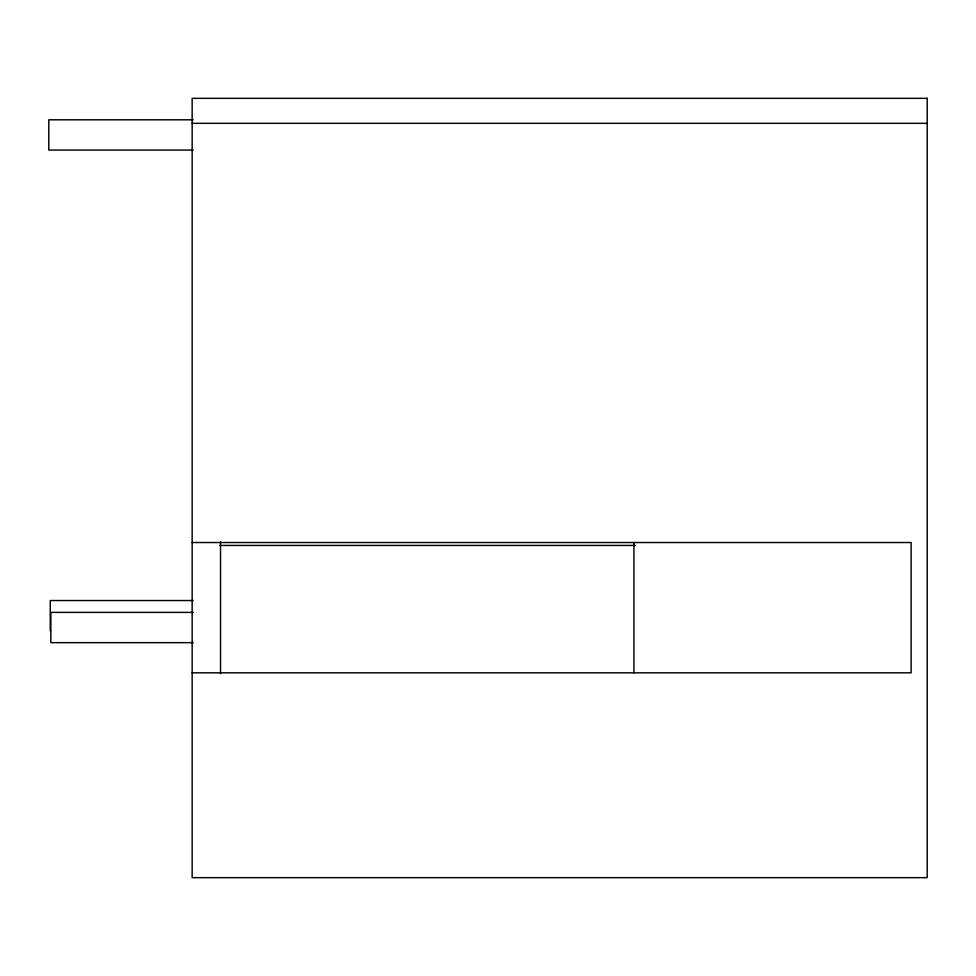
<?xml version="1.0" encoding="UTF-8"?>
<svg xmlns="http://www.w3.org/2000/svg" width="976" height="976" viewBox="0 0 976 976"><rect width="100%" height="100%" fill="white"/><g stroke="black" fill="none" stroke-linecap="round" stroke-linejoin="round"><path stroke-width="1.46" d="M193.175 119.804L48.8 119.804L48.8 150.072L193.175 150.072M192.15 123.33L927.2 123.33M192.15 542.522L911.12 542.522L911.12 672.83L192.15 672.83M219.563 545.425L635.254 545.425M193.163 600.545L50.276 600.545L50.276 630.825M193.26 612.391L50.837 612.391L50.837 642.659L193.26 642.659M633.936 542.522L633.936 672.83M220.527 541.68L220.527 673.599M927.2 98.344L192.15 98.344L192.15 877.656L927.2 877.656L927.2 98.344"/></g></svg>
